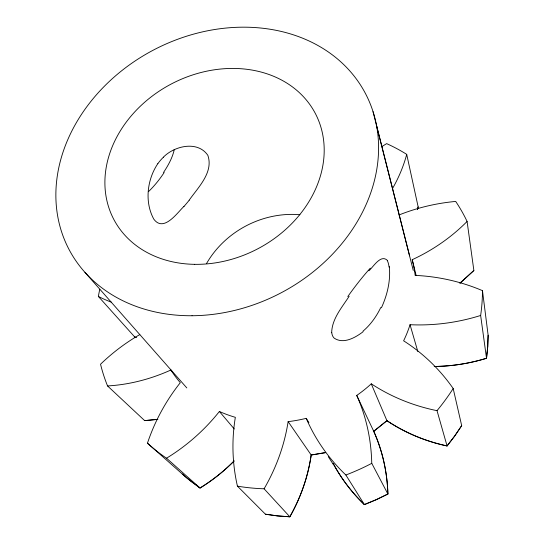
<?xml version="1.0" encoding="UTF-8"?>
<svg xmlns="http://www.w3.org/2000/svg" width="544" height="544" viewBox="0 0 544 544"><rect width="100%" height="100%" fill="white"/><g stroke="black" fill="none" stroke-linecap="round" stroke-linejoin="round"><path stroke-width="0.82" d="M488.124 335.206L487.723 346.698L486.52 358.272C469.588 363.494 451.914 366.296 434.2 366.472C451.914 366.268 469.581 363.467 486.52 358.272L487.723 346.698L488.124 335.206L482.474 290.646A192.481 187.517 -12 0 0 415.16 275.393A131.9 117.062 -27.6 0 0 412.196 259.712A164.057 135.272 -18.6 0 0 467.092 221.442A198.295 176.365 -27.9 0 0 455.695 201.43A190.665 176.834 -0.9 0 0 399.072 214.955M308.89 422.572L306.204 418.35A137.884 122.128 -27.7 0 1 288.143 421.634L311.188 455.008C308.067 476.714 300.676 497.76 289.83 516.8L277.508 515.909L265.411 514.202L237.429 486.146A191.27 184.477 -5.2 0 1 235.341 417.323A139.203 123.332 -27.4 0 1 219.382 411.488A170.034 142.582 -41.6 0 1 166.525 458.204A190.563 169.694 -28.6 0 1 147.458 443.19A191.903 185.028 -50.8 0 1 180.309 382.677A139.89 124.086 -27.1 0 1 170.877 370.015A161.452 132.668 -35.5 0 1 107.556 385.941M311.188 455.008L325.645 452.594L311.188 455.008C308.04 476.714 300.648 497.74 289.83 516.8L277.508 515.909L265.411 514.202M174.311 149.43C172.482 157.767 168.252 165.342 163.574 172.394M417.5 209.29L418.152 206.87L406.708 154.353A189.965 168.64 -27 0 0 386.655 143.63A183.328 161.99 -5.2 0 0 381.915 146.574M417.466 209.29L418.152 206.87M381.419 307.788C387.287 294.998 390.748 280.677 389.307 266.553M453.179 388.518L461.686 425.646L454.73 435.968L447.066 445.944C425.68 441.395 405.11 432.874 386.934 420.689L371.26 383.833A122.094 108.929 -27.5 0 1 356.742 395.427A189.23 171.265 -53.2 0 1 371.749 463.338M461.686 425.646L454.73 435.968L447.066 445.944C425.68 441.361 405.124 432.847 386.934 420.689L373.735 431.297C382.595 450.983 387.274 472.464 387.892 494.027L376.312 499.657L364.385 504.594C352.689 493.36 342.625 480.42 334.703 466.269C342.652 480.406 352.709 493.333 364.385 504.594L376.312 499.657L387.892 494.027C387.233 472.471 382.582 450.99 373.735 431.297L356.735 395.42M157.794 163.696C147.084 179.608 144.432 202.089 153.823 219.184C163.683 232.546 177.079 212.976 184.001 206.326M349.139 296.262C341.958 307.469 331.942 318.811 331.67 332.765M189.169 200.178C198.138 187.367 213.731 172.339 207.849 155.332C197.676 140.338 174.366 145.88 163.384 157.182M368.9 270.79C373.429 266.832 380.841 253.796 387.512 260.508M467.085 221.435L473.872 270.504L459.864 283.281M473.872 270.504L460.163 282.989M386.934 420.689L373.735 431.297M363.134 331.697C355.429 337.613 343.4 344.508 334.145 338.096A45.662 18.469 -39.8 0 1 331.799 332.676M182.294 474.008L190.862 481.304L200.042 488.009C212.459 480.379 223.965 471.274 234.185 460.89C223.931 471.24 212.459 480.379 200.042 488.009L186.504 477.727L147.458 443.19M157.862 419.363L144.65 420.614L107.556 385.954A198.308 176.385 -27.7 0 1 100.538 364.235A189.169 173.284 -54 0 1 139.822 334.58M157.699 419.363L144.65 420.614M134.715 336.954L136.184 337.668L134.715 336.954L98.369 296.439A216.07 193.127 -26.1 0 1 99.742 289.394M166.525 458.204L200.042 488.009M289.83 516.8L264.092 488.798A179.268 155.366 -47.7 0 0 288.123 421.614M84.946 272.333L186.803 387.913M170.877 370.015L171.999 371.287M219.388 411.482L234.253 428.964M328.318 456.695L333.506 464.76M306.224 418.343A191.182 175.093 -1.4 0 0 345.875 475.021L364.385 504.594M387.892 494.027L371.776 463.338A213.418 188.455 -27.7 0 1 345.889 475M480.638 315.466A173.291 146.234 -12.5 0 1 410.04 324.707L417.819 351.526M371.273 383.812A181.975 159.208 -6.4 0 0 437.029 410.679L447.066 445.944M373.034 111.649L409.584 255.796M376.584 125.793L413.27 270.456M412.202 259.712L416.112 275.312M486.52 358.272L480.644 315.493A204.054 181.24 -28.4 0 0 482.474 290.639M111.187 302.097A160.684 130.737 -29.3 0 1 98.362 296.453M264.092 488.791A198.261 176.31 -27.8 0 1 237.429 486.152M437.036 410.638A211.364 186.959 -28.5 0 0 453.179 388.518A192.012 183.008 -53.7 0 0 403.614 340.809A123.148 109.677 -26.9 0 0 410.047 324.68M406.715 154.353A159.426 129.921 -24.7 0 1 392.68 188.244M206.591 263.452A90.161 79.92 -27.8 0 1 299.9 214.724M164.138 172.557A40.623 13.92 -54.4 0 1 148.641 191.474M387.403 260.828A45.54 11.519 -75.8 0 1 389.062 267.118M380.759 307.516A45.553 26.302 -63.1 0 1 363.025 331.14M347.806 296.528A45.832 5.678 -53.7 0 1 370.308 268.165M157.821 163.724A39.719 32.565 -69.5 0 1 163.404 157.216M189.19 200.26A39.25 5.991 -51.9 0 1 183.96 206.468M334.329 465.569L333.193 463.481L334.336 465.569M192.046 315.738A167.47 137.136 -27.8 0 0 367.846 98.348A167.47 137.136 -27.8 0 0 91.786 100.3A167.47 137.136 -27.8 0 0 192.046 315.738M194.691 264.336A113.839 93.065 -27.8 0 0 317.873 118.803A113.839 93.065 -27.8 0 0 131.09 116.028A113.839 93.065 -27.8 0 0 194.691 264.336"/></g></svg>
